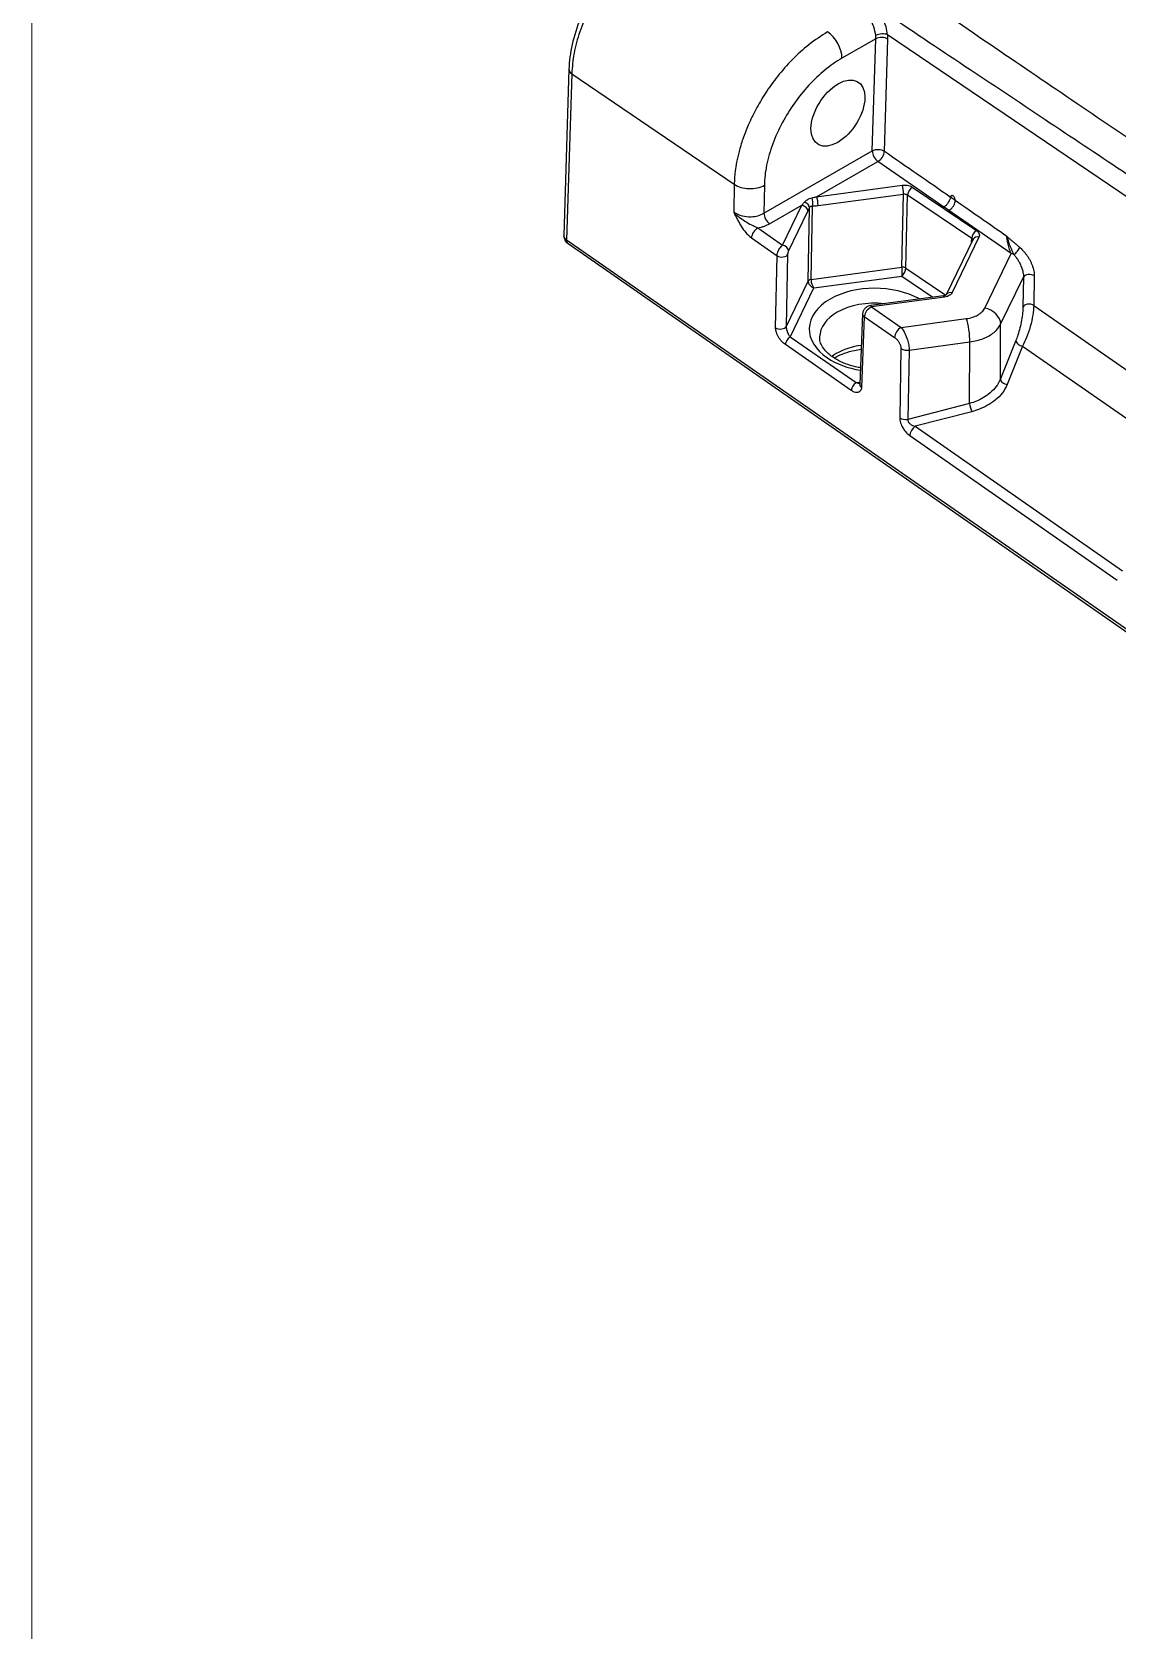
# Model space of a CAD drawing. Header units: millimetres. Extents: x -16190 to -8852, y -6844 to 7484.
# Drawn here: x -16190.4 to -16128.6, y 6556.8 to 6647.8 of the extents above; entities that cross this region are included whole.
import ezdxf

# ---------------------------------------------------------------- set-up
doc = ezdxf.new("R2010")
doc.units = ezdxf.units.MM
doc.layers.add('90', color=7, linetype='Continuous', true_color=0xffffff)
doc.layers.add('dim', color=82, linetype='Continuous', lineweight=9)

# ---------------------------------------------------------------- blocks, each defined once
blk = doc.blocks.new('54475777777')
at = {"layer": '90', "color": 7, "linetype": 'Continuous'}
for p, q in [((249.655, 529.432), (248.05, 528.509)), ((249.49, 524.103), (249.655, 529.432)), ((250.061, 524.08), (250.227, 529.408)), ((331.144, 474.769), (250.218, 529.618)), ((235.09, 527.99), (234.849, 520.09)), ((235.222, 527.771), (234.981, 519.876)), ((235.222, 527.771), (242.936, 522.522)), ((244.345, 521.146), (249.49, 524.103)), ((246.848, 521.935), (249.758, 523.608)), ((252.887, 521.44), (249.758, 523.608)), ((242.936, 522.522), (242.915, 521.201)), ((244.366, 522.477), (244.345, 521.146)), ((246.848, 521.935), (250.908, 522.479)), ((246.912, 521.517), (250.972, 522.061)), ((250.886, 518.588), (250.972, 522.061)), ((251.079, 518.55), (251.165, 522.022)), ((251.165, 522.022), (254.209, 519.964)), ((251.389, 522.382), (254.434, 520.324)), ((244.614, 520.651), (246.148, 521.533)), ((245.233, 519.639), (246.148, 521.533)), ((245.516, 519.347), (246.431, 521.241)), ((246.447, 517.929), (246.508, 521.408)), ((246.594, 518.013), (246.654, 521.492)), ((256.073, 519.233), (253.122, 521.278)), ((244.056, 520.457), (245.233, 519.639)), ((370.115, 425.959), (234.981, 519.876)), ((235.047, 519.708), (370.181, 425.792)), ((243.753, 519.98), (244.97, 519.134)), ((254.273, 519.913), (252.999, 517.277)), ((254.549, 520.017), (253.276, 517.381)), ((254.203, 519.769), (254.209, 519.964)), ((244.899, 515.717), (244.97, 519.134)), ((245.41, 515.783), (245.481, 519.199)), ((254.826, 516.652), (256.073, 519.233)), ((246.594, 518.013), (250.886, 518.588)), ((246.714, 517.603), (250.894, 518.162)), ((250.894, 518.162), (252.366, 517.167)), ((251.079, 518.55), (252.976, 517.266)), ((255.582, 515.881), (256.664, 518.119)), ((256.664, 518.119), (256.642, 516.715)), ((257.174, 518.183), (257.152, 516.779)), ((245.41, 515.783), (246.447, 517.929)), ((245.589, 515.273), (246.714, 517.603)), ((252.865, 517.234), (249.406, 516.771)), ((252.91, 517.171), (249.451, 516.708)), ((249.451, 516.708), (250.853, 515.733)), ((257.152, 516.779), (265.228, 511.16)), ((249.03, 516.392), (248.895, 513.02)), ((249.11, 516.257), (248.974, 512.885)), ((249.11, 516.257), (250.549, 515.257)), ((250.853, 515.733), (253.949, 516.148)), ((255.569, 513.284), (255.582, 515.881)), ((248.491, 512.741), (245.361, 514.916)), ((248.718, 513.098), (245.589, 515.273)), ((251.239, 514.654), (254.12, 515.04)), ((254.106, 512.122), (254.12, 515.04)), ((256.305, 515.111), (255.569, 513.284)), ((250.85, 514.732), (250.793, 511.445)), ((251.239, 514.654), (251.181, 511.368)), ((256.626, 514.847), (255.891, 513.02)), ((256.626, 514.847), (264.204, 509.574)), ((248.899, 513.122), (248.718, 513.098)), ((254.106, 512.122), (251.181, 511.368)), ((254.208, 511.732), (251.524, 511.04)), ((251.271, 510.597), (261.107, 503.731)), ((251.524, 511.04), (261.359, 504.174))]:
    blk.add_line(p, q, dxfattribs=at)
for centre, major_axis, ratio, start_param, end_param in [((247.361, 528.961), (0.501, -0.871), 0.543997, 0.749417, 2.314977), ((249.922, 529.461), (-0.4, -0.044), 0.487606, 3.827509, 5.405534), ((249.931, 529.251), (-0.402, 0.012), 0.599798, 3.9046, 5.487476), ((235.592, 527.975), (0.502, -0.015), 0.619489, 3.14011, 3.90259), ((247.858, 525.901), (-0.964, -1.471), 0.571607, 3.98745, 10.270635), ((249.766, 523.922), (-0.2, 0.349), 0.543997, 0.749417, 2.30276), ((249.766, 523.922), (-0.402, 0.012), 0.599798, 3.9046, 5.487476), ((249.766, 523.922), (-0.229, -0.33), 0.567566, 0.860398, 2.405167), ((243.676, 522.929), (1.005, -0.015), 0.609473, 3.89326, 5.477972), ((246.585, 521.675), (-0.017, 0.301), 0.249217, 4.045426, 5.446834), ((246.843, 521.7), (-0.04, 0.299), 0.190721, 4.028532, 5.594092), ((250.903, 522.244), (-0.04, 0.299), 0.190721, 4.028532, 5.594092), ((251.384, 522.147), (0.169, 0.25), 0.560789, 0.85392, 2.41948), ((249.757, 519.847), (4.826, -0.11), 0.624166, 0.720098, 0.795221), ((244.621, 520.965), (-0.2, 0.349), 0.543997, 0.749417, 2.30276), ((246.143, 521.297), (-0.271, 0.131), 0.751509, 3.476637, 5.042197), ((246.219, 521.465), (-0.277, 0.119), 0.688413, 3.445315, 4.846722), ((249.75, 519.536), (4.424, -0.101), 0.624166, 0.718428, 0.796892), ((244.049, 520.143), (0.229, 0.33), 0.568386, 0.861193, 2.423438), ((254.428, 520.089), (0.169, 0.25), 0.560789, 0.85392, 2.41948), ((235.277, 520.039), (-0.229, -0.33), 0.568386, 5.565031, 6.28319), ((245.228, 519.404), (-0.271, 0.131), 0.751509, 3.476637, 5.042197), ((254.544, 519.782), (0.271, -0.131), 0.751509, 1.900605, 3.141581), ((256.261, 519.419), (0.199, 0.227), 0.470554, 3.972512, 5.605873), ((245.192, 519.256), (-0.301, 0.006), 0.613155, 0.758458, 2.863426), ((256.059, 518.605), (-0.724, 0.35), 0.751509, 4.868701, 5.042197), ((246.64, 517.892), (0.201, -0.003), 0.620765, 1.814063, 2.861245), ((250.932, 518.466), (0.201, -0.005), 0.619611, 0.771518, 1.8187), ((256.953, 518.065), (0.301, -0.005), 0.589309, 0.753867, 2.859983), ((249.661, 515.611), (-3.165, 0.072), 0.624166, 4.01684, 5.482589), ((252.905, 516.935), (0.04, -0.299), 0.190721, 2.452499, 3.141612), ((253.27, 517.145), (0.271, -0.131), 0.751509, 1.900605, 2.929691), ((249.661, 515.611), (-3.165, 0.072), 0.624166, 5.482589, 6.283185), ((249.652, 515.218), (-2.663, 0.061), 0.624166, 5.482589, 6.283185), ((249.652, 515.218), (-2.663, 0.061), 0.624166, 4.57732, 5.48259), ((249.446, 516.472), (0.04, -0.299), 0.190721, 2.452499, 3.141612), ((254.812, 516.024), (-0.724, 0.35), 0.751509, 3.488854, 5.042197), ((256.931, 516.661), (0.301, -0.005), 0.589307, 0.753868, 2.859983), ((245.121, 515.84), (-0.301, 0.006), 0.613155, 0.755038, 2.863419), ((249.661, 515.611), (-3.165, 0.072), 0.624166, 0, 0.7702), ((249.322, 516.378), (0.301, -0.012), 0.625647, 3.154341, 3.908497), ((250.846, 515.419), (0.229, 0.33), 0.568386, 0.861197, 2.423438), ((253.935, 515.52), (-0.107, 0.797), 0.190721, 4.040749, 5.594092), ((245.583, 515.038), (-0.172, -0.248), 0.568386, 4.00279, 5.565031), ((249.652, 515.218), (-2.663, 0.061), 0.624166, 0, 0.020734), ((256.593, 515.057), (0.28, -0.113), 0.649346, 3.441288, 5.081596), ((249.661, 515.611), (-3.165, 0.072), 0.624166, 0.7702, 1.34953), ((249.607, 513.256), (-2.663, 0.061), 0.624166, 5.482589, 5.597748), ((249.607, 513.256), (-2.663, 0.061), 0.624166, 4.968252, 5.48259), ((251.146, 514.891), (0.402, -0.007), 0.610839, 3.894541, 4.955703), ((248.713, 512.863), (-0.172, -0.248), 0.568386, 4.00279, 5.565031), ((249.196, 513.008), (0.301, -0.012), 0.625647, 3.141563, 3.908588), ((255.858, 513.23), (0.28, -0.113), 0.649346, 3.441288, 5.081596), ((254.175, 511.942), (0.075, -0.292), 0.096231, 4.0236, 5.490055), ((251.089, 511.604), (0.402, -0.007), 0.610839, 3.894541, 4.955703), ((251.568, 510.76), (0.23, 0.33), 0.566728, 1.036908, 2.42465)]:
    blk.add_ellipse(centre, major_axis=major_axis, ratio=ratio, start_param=start_param, end_param=end_param, dxfattribs=at)
for points, knots in [([(244.246, 536.549), (247.19, 534.541), (252.869, 530.672), (260.735, 525.326), (268.032, 520.38), (274.831, 515.786), (281.203, 511.496), (287.206, 507.472), (292.864, 503.698), (298.171, 500.179), (303.106, 496.928), (307.656, 493.954), (311.817, 491.258), (315.603, 488.829), (319.038, 486.649), (322.149, 484.699), (324.966, 482.957), (327.522, 481.398), (329.853, 479.998), (331.626, 478.951), (332.627, 478.368), (332.95, 478.181)], [0, 0, 0, 0, 0.054083, 0.108165, 0.162248, 0.21633, 0.270413, 0.324495, 0.378578, 0.43266, 0.486743, 0.540825, 0.594908, 0.64899, 0.703073, 0.757155, 0.811238, 0.86532, 0.919403, 0.973485, 1, 1, 1, 1]), ([(236.995, 532.775), (236.71, 532.403), (236.199, 531.636), (235.596, 530.394), (235.205, 529.145), (235.103, 528.369), (235.09, 527.99)], [0, 0, 0, 0, 0.248858, 0.498459, 0.748807, 1, 1, 1, 1]), ([(237.185, 532.675), (236.968, 532.373), (236.529, 531.766), (235.995, 530.772), (235.58, 529.751), (235.298, 528.725), (235.247, 528.091), (235.222, 527.771)], [0, 0, 0, 0, 0.193876, 0.390812, 0.59081, 0.793873, 1, 1, 1, 1]), ([(249.44, 531.101), (252.13, 529.306), (257.313, 525.851), (264.545, 521.041), (271.287, 516.57), (277.607, 512.392), (283.562, 508.471), (289.193, 504.78), (294.507, 501.314), (299.495, 498.08), (304.139, 495.09), (308.429, 492.349), (312.365, 489.857), (315.961, 487.602), (319.238, 485.57), (322.219, 483.743), (324.932, 482.102), (327.404, 480.627), (329.668, 479.298), (331.407, 478.293), (332.395, 477.73), (332.72, 477.545)], [0, 0, 0, 0, 0.054037, 0.108075, 0.162112, 0.21615, 0.270187, 0.324224, 0.378262, 0.432299, 0.486337, 0.540374, 0.594411, 0.648449, 0.702486, 0.756524, 0.810561, 0.864598, 0.918636, 0.972673, 1, 1, 1, 1]), ([(250.218, 529.618), (250.197, 529.742), (250.151, 530.009), (250.003, 530.375), (249.837, 530.659), (249.665, 530.9), (249.524, 531.026), (249.44, 531.101)], [0, 0, 0, 0, 0.229123, 0.491692, 0.640424, 0.785497, 1, 1, 1, 1]), ([(249.65, 529.582), (249.628, 529.717), (249.588, 529.955), (249.437, 530.301), (249.264, 530.562), (249.126, 530.673), (249.063, 530.725)], [0, 0, 0, 0, 0.312489, 0.552605, 0.793527, 1, 1, 1, 1]), ([(247.37, 529.752), (247.072, 529.562), (246.494, 529.195), (245.69, 528.458), (244.995, 527.673), (244.418, 526.871), (243.957, 526.092), (243.603, 525.36), (243.344, 524.694), (243.164, 524.105), (243.047, 523.595), (242.98, 523.167), (242.945, 522.817), (242.938, 522.613), (242.936, 522.522)], [0, 0, 0, 0, 0.130206, 0.251909, 0.365083, 0.469747, 0.565888, 0.65351, 0.732598, 0.803154, 0.865192, 0.918702, 0.963642, 1, 1, 1, 1]), ([(246.263, 521.67), (246.306, 521.713), (246.351, 521.759), (246.414, 521.797), (246.43, 521.806), (246.459, 521.822), (246.524, 521.851), (246.586, 521.868), (246.629, 521.88)], [0, 0, 0, 0, 0.451527, 0.482895, 0.514771, 0.580021, 0.715607, 1, 1, 1, 1]), ([(250.972, 522.061), (250.987, 522.063), (251.019, 522.065), (251.069, 522.06), (251.12, 522.047), (251.151, 522.031), (251.165, 522.022)], [0, 0, 0, 0, 0.219727, 0.450405, 0.710221, 1, 1, 1, 1]), ([(253.185, 521.918), (253.183, 521.883), (253.176, 521.844), (253.152, 521.765), (253.135, 521.724), (253.092, 521.645), (253.066, 521.607), (253.01, 521.538), (252.978, 521.507), (252.931, 521.47), (252.917, 521.459), (252.897, 521.446), (252.892, 521.443), (252.887, 521.44)], [0, 0, 0, 0, 0.217259, 0.217259, 0.434518, 0.434518, 0.651793, 0.651793, 0.869106, 0.869106, 0.967314, 0.967314, 1, 1, 1, 1]), ([(253.122, 521.278), (253.127, 521.28), (253.132, 521.283), (253.171, 521.306), (253.205, 521.332), (253.268, 521.392), (253.298, 521.427), (253.349, 521.501), (253.372, 521.541), (253.406, 521.62), (253.418, 521.66), (253.428, 521.715), (253.429, 521.732), (253.43, 521.748)], [0, 0, 0, 0, 0.032663, 0.032663, 0.249865, 0.249865, 0.467069, 0.467069, 0.68425, 0.68425, 0.901392, 0.901392, 1, 1, 1, 1]), ([(242.915, 521.201), (242.954, 521.161), (243.037, 521.073), (243.236, 520.908), (243.504, 520.734), (243.801, 520.566), (243.979, 520.49), (244.056, 520.457)], [0, 0, 0, 0, 0.126364, 0.27183, 0.568696, 0.81425, 1, 1, 1, 1]), ([(242.915, 521.201), (242.963, 521.1), (243.039, 520.939), (243.138, 520.749), (243.205, 520.629), (243.305, 520.464), (243.477, 520.213), (243.657, 520.062), (243.753, 519.98)], [0, 0, 0, 0, 0.217215, 0.347704, 0.415591, 0.48427, 0.723436, 1, 1, 1, 1]), ([(242.915, 521.201), (243.041, 521.134), (243.28, 521.006), (243.71, 520.97), (244.075, 521.019), (244.255, 521.103), (244.345, 521.146)], [0, 0, 0, 0, 0.303855, 0.57386, 0.785321, 1, 1, 1, 1]), ([(246.508, 521.408), (246.512, 521.418), (246.521, 521.438), (246.542, 521.463), (246.571, 521.482), (246.608, 521.493), (246.638, 521.493), (246.654, 521.492)], [0, 0, 0, 0, 0.178556, 0.358048, 0.553297, 0.767856, 1, 1, 1, 1]), ([(234.849, 520.101), (234.847, 520.063), (234.854, 519.988), (234.893, 519.878), (234.96, 519.781), (235.016, 519.731), (235.047, 519.709)], [0, 0, 0, 0, 0.253202, 0.507649, 0.758383, 1, 1, 1, 1]), ([(244.97, 519.134), (244.976, 519.178), (244.986, 519.271), (245.07, 519.473), (245.17, 519.575), (245.233, 519.639)], [0, 0, 0, 0, 0.254235, 0.527245, 1, 1, 1, 1]), ([(254.209, 519.964), (254.22, 519.957), (254.239, 519.941), (254.253, 519.92), (254.258, 519.908), (254.258, 519.906)], [0, 0, 0, 0, 0.440237, 0.902346, 1, 1, 1, 1]), ([(255.875, 520.051), (255.89, 520.006), (255.919, 519.919), (255.963, 519.748), (256.06, 519.492), (256.148, 519.315), (256.206, 519.197)], [0, 0, 0, 0, 0.13697, 0.266057, 0.509669, 1, 1, 1, 1]), ([(256.073, 519.233), (256.044, 519.317), (255.991, 519.466), (255.929, 519.709), (255.888, 519.911), (255.879, 520.009), (255.875, 520.051)], [0, 0, 0, 0, 0.384141, 0.686238, 0.864439, 1, 1, 1, 1]), ([(245.481, 519.199), (245.482, 519.206), (245.483, 519.223), (245.487, 519.251), (245.493, 519.279), (245.5, 519.304), (245.508, 519.328), (245.513, 519.341), (245.516, 519.347)], [0, 0, 0, 0, 0.170603, 0.348747, 0.520375, 0.675615, 0.829956, 1, 1, 1, 1]), ([(256.206, 519.197), (256.237, 519.161), (256.296, 519.087), (256.377, 518.971), (256.444, 518.858), (256.5, 518.75), (256.546, 518.647), (256.585, 518.546), (256.617, 518.444), (256.643, 518.338), (256.661, 518.227), (256.665, 518.155), (256.664, 518.119)], [0, 0, 0, 0, 0.130685, 0.248838, 0.355205, 0.450709, 0.53803, 0.621648, 0.705932, 0.794719, 0.891651, 1, 1, 1, 1]), ([(246.714, 517.603), (246.678, 517.672), (246.611, 517.799), (246.599, 517.946), (246.594, 518.013)], [0, 0, 0, 0, 0.546688, 1, 1, 1, 1]), ([(250.886, 518.588), (250.886, 518.583), (250.885, 518.559), (250.885, 518.513), (250.885, 518.446), (250.886, 518.374), (250.887, 518.298), (250.89, 518.224), (250.892, 518.181), (250.894, 518.162)], [0, 0, 0, 0, 0.045414, 0.18437, 0.326492, 0.475419, 0.635366, 0.809666, 1, 1, 1, 1]), ([(250.894, 518.162), (250.947, 518.225), (251.044, 518.339), (251.068, 518.484), (251.079, 518.55)], [0, 0, 0, 0, 0.546688, 1, 1, 1, 1]), ([(246.447, 517.929), (246.447, 517.924), (246.448, 517.9), (246.456, 517.857), (246.479, 517.8), (246.517, 517.742), (246.569, 517.686), (246.637, 517.636), (246.687, 517.612), (246.714, 517.603)], [0, 0, 0, 0, 0.045414, 0.18437, 0.326492, 0.475419, 0.635366, 0.809666, 1, 1, 1, 1]), ([(253.025, 517.315), (253.022, 517.307), (253.012, 517.29), (252.98, 517.266), (252.929, 517.245), (252.887, 517.237), (252.863, 517.234)], [0, 0, 0, 0, 0.231992, 0.475141, 0.730822, 1, 1, 1, 1]), ([(249.406, 516.771), (249.365, 516.765), (249.284, 516.742), (249.183, 516.677), (249.114, 516.605), (249.07, 516.539), (249.04, 516.465), (249.031, 516.414), (249.03, 516.387)], [0, 0, 0, 0, 0.216457, 0.451668, 0.579304, 0.713803, 0.854683, 1, 1, 1, 1]), ([(249.451, 516.708), (249.361, 516.651), (249.181, 516.538), (249.133, 516.351), (249.11, 516.257)], [0, 0, 0, 0, 0.502152, 1, 1, 1, 1]), ([(257.152, 516.779), (257.142, 516.629), (257.121, 516.316), (256.993, 515.765), (256.822, 515.247), (256.689, 514.976), (256.626, 514.847)], [0, 0, 0, 0, 0.2391, 0.498055, 0.761988, 1, 1, 1, 1]), ([(245.589, 515.273), (245.578, 515.289), (245.558, 515.32), (245.531, 515.369), (245.507, 515.417), (245.487, 515.463), (245.47, 515.505), (245.456, 515.545), (245.444, 515.583), (245.433, 515.621), (245.424, 515.659), (245.416, 515.699), (245.411, 515.742), (245.41, 515.769), (245.41, 515.783)], [0, 0, 0, 0, 0.118249, 0.224015, 0.319059, 0.404392, 0.48095, 0.550802, 0.616712, 0.681621, 0.748632, 0.82114, 0.903163, 1, 1, 1, 1]), ([(250.853, 515.733), (250.917, 515.645), (251.034, 515.485), (251.159, 515.166), (251.229, 514.883), (251.235, 514.729), (251.239, 514.654)], [0, 0, 0, 0, 0.314541, 0.572216, 0.791075, 1, 1, 1, 1]), ([(254.12, 515.04), (254.341, 515.086), (254.784, 515.178), (255.312, 515.481), (255.492, 515.747), (255.582, 515.881)], [0, 0, 0, 0, 0.333383, 0.666629, 1, 1, 1, 1]), ([(248.925, 513.815), (248.891, 513.821), (248.686, 513.86), (248.325, 513.959), (247.889, 514.144), (247.529, 514.369), (247.256, 514.616), (247.08, 514.871), (246.999, 515.082), (246.995, 515.207), (247, 515.254)], [0, 0, 0, 0, 0.02916, 0.177222, 0.324244, 0.470004, 0.614843, 0.759959, 0.908674, 1, 1, 1, 1]), ([(247.681, 514.285), (247.706, 514.299), (247.855, 514.382), (248.163, 514.517), (248.58, 514.633), (248.854, 514.679), (248.959, 514.693)], [0, 0, 0, 0, 0.071044, 0.427343, 0.783985, 1, 1, 1, 1]), ([(248.91, 513.06), (248.887, 513.06), (248.825, 513.067), (248.76, 513.084), (248.718, 513.098)], [0, 0, 0, 0, 0.366445, 1, 1, 1, 1]), ([(255.569, 513.284), (255.521, 513.161), (255.389, 512.929), (255.106, 512.63), (254.782, 512.399), (254.447, 512.231), (254.217, 512.152), (254.106, 512.122)], [0, 0, 0, 0, 0.23947, 0.458671, 0.65747, 0.837361, 1, 1, 1, 1]), ([(251.181, 511.368), (251.181, 511.327), (251.182, 511.247), (251.317, 511.107), (251.44, 511.067), (251.524, 511.04)], [0, 0, 0, 0, 0.251699, 0.489209, 1, 1, 1, 1])]:
    blk.add_open_spline(points, degree=3, knots=knots, dxfattribs=at)
for points in [[(249.655, 529.432), (249.656, 529.448), (249.657, 529.482), (249.655, 529.533), (249.652, 529.566), (249.65, 529.582)], [(250.227, 529.408), (250.228, 529.432), (250.228, 529.479), (250.225, 529.549), (250.22, 529.595), (250.218, 529.618)], [(248.05, 528.509), (247.77, 528.348), (247.228, 527.968), (246.468, 527.247), (245.774, 526.387), (245.196, 525.451), (244.738, 524.444), (244.442, 523.416), (244.37, 522.784), (244.366, 522.477)], [(253.185, 521.918), (252.144, 522.639), (251.102, 523.359), (250.061, 524.08)], [(250.908, 522.479), (250.945, 522.484), (251.022, 522.489), (251.141, 522.479), (251.271, 522.447), (251.352, 522.408), (251.389, 522.382)], [(246.629, 521.88), (246.653, 521.886), (246.702, 521.897), (246.775, 521.916), (246.824, 521.929), (246.848, 521.935)], [(253.185, 521.918), (253.194, 521.934), (253.212, 521.959), (253.243, 521.99), (253.277, 522.006), (253.322, 521.99), (253.357, 521.943), (253.386, 521.885), (253.41, 521.819), (253.423, 521.775), (253.43, 521.748)], [(255.875, 520.051), (255.06, 520.617), (254.245, 521.183), (253.43, 521.748)], [(246.148, 521.533), (246.161, 521.547), (246.186, 521.577), (246.225, 521.622), (246.25, 521.654), (246.263, 521.67)], [(246.431, 521.241), (246.44, 521.258), (246.457, 521.294), (246.482, 521.349), (246.499, 521.388), (246.508, 521.408)], [(246.654, 521.492), (246.683, 521.494), (246.741, 521.498), (246.827, 521.506), (246.884, 521.513), (246.912, 521.517)], [(244.056, 520.457), (244.102, 520.465), (244.195, 520.485), (244.331, 520.524), (244.47, 520.576), (244.566, 520.624), (244.614, 520.651)], [(254.434, 520.324), (254.46, 520.306), (254.506, 520.267), (254.555, 520.198), (254.577, 520.112), (254.565, 520.05), (254.549, 520.017)], [(234.981, 519.876), (234.92, 519.938), (234.86, 520.001), (234.85, 520.064)], [(255.875, 520.051), (255.91, 520.016), (255.983, 519.953), (256.095, 519.86), (256.221, 519.757), (256.353, 519.648), (256.439, 519.575), (256.483, 519.537)], [(256.483, 519.537), (256.532, 519.493), (256.625, 519.403), (256.745, 519.263), (256.845, 519.125), (256.927, 518.994), (256.995, 518.868), (257.052, 518.744), (257.1, 518.617), (257.14, 518.482), (257.168, 518.337), (257.175, 518.235), (257.174, 518.183)], [(253.276, 517.381), (253.265, 517.358), (253.234, 517.314), (253.164, 517.255), (253.056, 517.201), (252.963, 517.178), (252.91, 517.171)], [(253.949, 516.148), (254.054, 516.162), (254.247, 516.206), (254.495, 516.312), (254.701, 516.461), (254.793, 516.584), (254.826, 516.652)], [(256.642, 516.715), (256.64, 516.624), (256.628, 516.428), (256.578, 516.079), (256.497, 515.704), (256.398, 515.36), (256.336, 515.189), (256.305, 515.111)], [(245.361, 514.916), (245.333, 514.935), (245.279, 514.978), (245.21, 515.045), (245.149, 515.113), (245.098, 515.18), (245.055, 515.243), (245.019, 515.305), (244.988, 515.364), (244.961, 515.425), (244.938, 515.488), (244.918, 515.556), (244.903, 515.631), (244.899, 515.688), (244.899, 515.717)], [(250.549, 515.257), (250.57, 515.242), (250.611, 515.21), (250.668, 515.152), (250.718, 515.09), (250.757, 515.03), (250.787, 514.975), (250.809, 514.924), (250.826, 514.877), (250.839, 514.83), (250.848, 514.782), (250.85, 514.748), (250.85, 514.732)], [(248.974, 512.885), (248.973, 512.853), (248.964, 512.793), (248.925, 512.711), (248.858, 512.654), (248.761, 512.632), (248.639, 512.655), (248.543, 512.704), (248.491, 512.741)], [(255.891, 513.02), (255.832, 512.874), (255.672, 512.608), (255.341, 512.276), (254.967, 512.024), (254.581, 511.843), (254.331, 511.763), (254.208, 511.732)], [(250.793, 511.445), (250.792, 511.409), (250.797, 511.334), (250.829, 511.198), (250.879, 511.072), (250.935, 510.967), (250.991, 510.881), (251.049, 510.805), (251.112, 510.734), (251.183, 510.664), (251.241, 510.619), (251.271, 510.597)]]:
    blk.add_open_spline(points, degree=3, dxfattribs=at)

msp = doc.modelspace()

# ---------------------------------------------------------------- linework, layer by layer
at = {"layer": 'dim', "color": 7}
msp.add_line((-16190.362, 7483.66), (-16190.362, 6478.743), dxfattribs=at)

# ---------------------------------------------------------------- block references
at = {"xscale": 1.199999999998909, "yscale": 1.199999999998909, "zscale": 1.2}
msp.add_blockref('54475777777', (-16441.881, 6012.142), dxfattribs=at)

doc.saveas('drawing.dxf')
